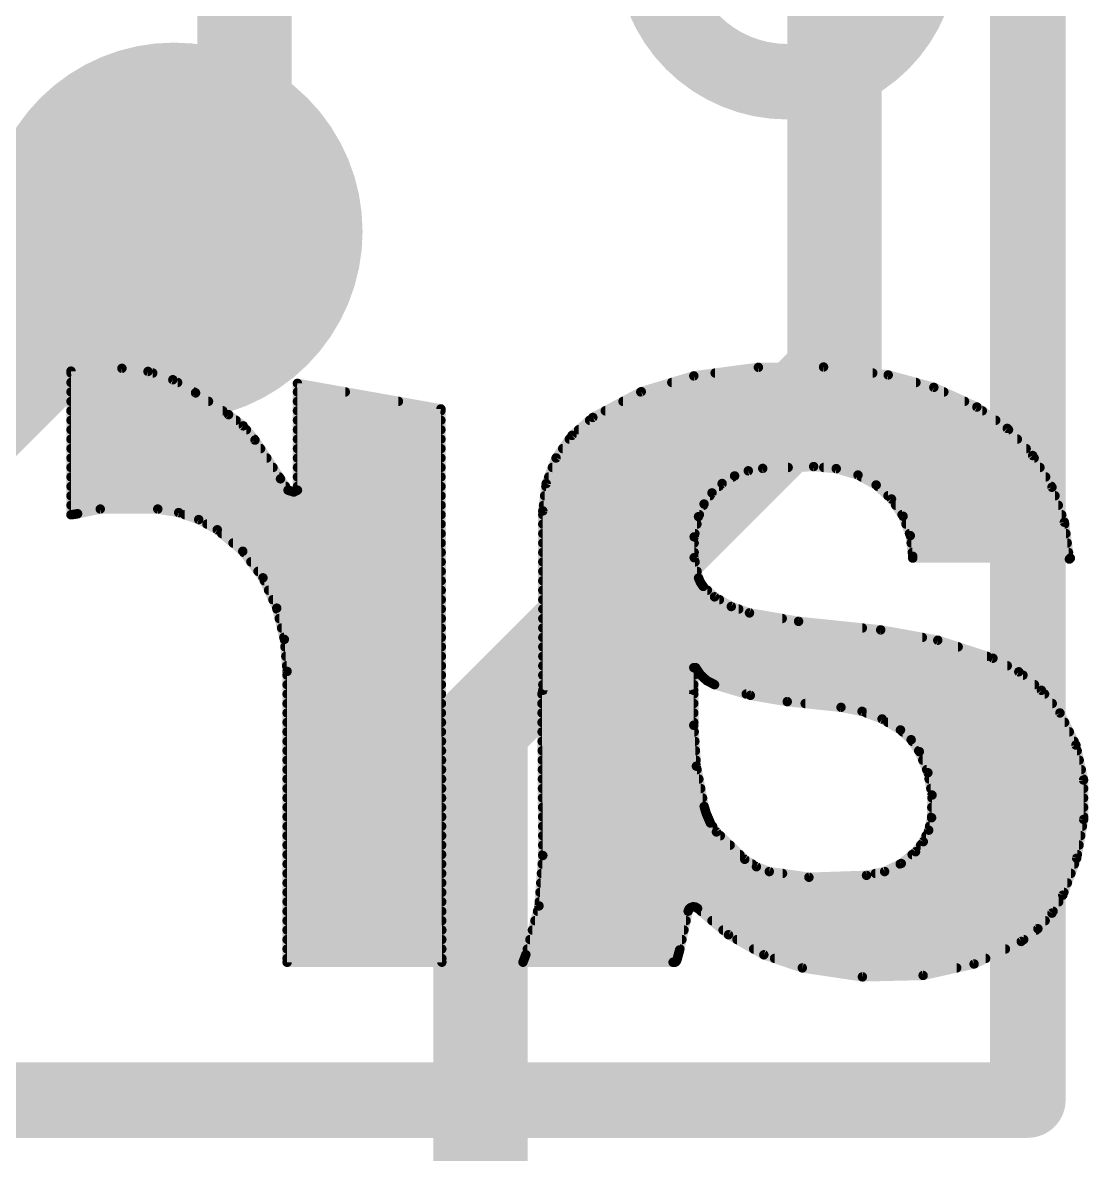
# Model space of a CAD drawing. Extents: x -33 to 74, y -11 to 28.
# Drawn here: x 20.675 to 23.544, y 11.868 to 14.913 of the extents above; entities that cross this region are included whole.
import ezdxf

# ---------------------------------------------------------------- set-up
doc = ezdxf.new("R2010")
doc.units = 0
for name, color, linetype in [('1', 12, 'CONTINUOUS'), ('16', 132, 'CONTINUOUS'), ('18', 110, 'CONTINUOUS'), ('21', 41, 'CONTINUOUS'), ('22', 40, 'CONTINUOUS')]:
    doc.layers.add(name, color=color, linetype=linetype)

# ---------------------------------------------------------------- blocks, each defined once
blk = doc.blocks.new('ROUNDV')
at = {"const_width": 0.5}
blk.add_lwpolyline([(0, -0.25, 1), (0, 0.25, 1), (0, -0.25)], format="xyb", dxfattribs=at)

msp = doc.modelspace()

# ---------------------------------------------------------------- linework, layer by layer
at = {"layer": '1', "const_width": 0.254}
for points in [[(22.86, 13.97), (22.86, 17.526)], [(21.2725, 16.6497), (21.2725, 14.5415)], [(21.2725, 14.5415), (21.082, 14.351)], [(21.9075, 13.0175), (22.86, 13.97)], [(21.9075, 11.2903), (21.9075, 13.0175)]]:
    msp.add_lwpolyline(points, dxfattribs=at)
at = {"layer": '1', "const_width": 0.127}
for points in [[(21.3174, 14.4966, 1), (21.2276, 14.5864)], [(21.209, 14.5415, 1), (21.336, 14.5415)], [(21.0371, 14.3959, 1), (21.1269, 14.3061)], [(22.9049, 13.9251, 1), (22.8151, 14.0149)], [(22.7965, 13.97, 1), (22.9235, 13.97)], [(21.971, 13.0175, 1), (21.844, 13.0175)], [(21.8626, 13.0624, 1), (21.9524, 12.9726)]]:
    msp.add_lwpolyline(points, format="xyb", dxfattribs=at)
at = {"layer": '16', "const_width": 0.254}
msp.add_lwpolyline([(20.32, 13.589), (21.082, 14.351)], dxfattribs=at)
at = {"layer": '16', "const_width": 0.127}
msp.add_lwpolyline([(21.1269, 14.3061, 1), (21.0371, 14.3959)], format="xyb", dxfattribs=at)
at = {"layer": '21', "const_width": 0.2032}
for points in [[(23.3807, 12.0142), (23.3807, 15.9258)], [(14.7193, 12.0142), (23.3807, 12.0142)]]:
    msp.add_lwpolyline(points, dxfattribs=at)
at = {"layer": '21'}
for points, const_width in [([(22.733, 14.7538, 1), (22.733, 15.4722, 1), (22.733, 14.7538)], 0.2032), ([(23.3807, 11.9634, 1), (23.3807, 12.065)], 0.1016), ([(23.3299, 12.0142, 1), (23.4315, 12.0142)], 0.1016)]:
    msp.add_lwpolyline(points, format="xyb", dxfattribs=dict(at, const_width=const_width))
at = {"layer": '22', "const_width": 0.0127}
for points in [[(20.8115, 13.9751, 1), (20.7987, 13.9751)], [(20.8047, 13.9814, 1), (20.8055, 13.9688)], [(20.8051, 13.9764, 1), (20.8051, 13.9637)], [(20.9431, 13.989, 1), (20.9415, 13.9764)], [(20.9427, 13.9764, 1), (20.9419, 13.989)], [(21.0144, 13.9803, 1), (21.0103, 13.9683)], [(21.0116, 13.968, 1), (21.0131, 13.9806)], [(21.0252, 13.9637, 1), (21.0252, 13.9764)], [(22.4807, 13.9687, 1), (22.4823, 13.9561)], [(22.4833, 13.9563, 1), (22.4797, 13.9685)], [(22.539, 13.9764, 1), (22.539, 13.9637)], [(22.6553, 13.9917, 1), (22.6554, 13.979)], [(22.6562, 13.9791, 1), (22.6545, 13.9917)], [(22.8315, 13.9925, 1), (22.83, 13.9799)], [(22.8308, 13.9799, 1), (22.8307, 13.9926)], [(22.9632, 13.9637, 1), (22.9632, 13.9764)], [(23.0065, 13.971, 1), (23.0031, 13.9588)], [(23.004, 13.9586, 1), (23.0056, 13.9712)], [(20.8051, 13.951, 1), (20.8051, 13.9383)], [(21.0825, 13.9575, 1), (21.0761, 13.9465)], [(21.0773, 13.946, 1), (21.0813, 13.958)], [(21.0921, 13.9383, 1), (21.0921, 13.951)], [(21.4211, 13.9421, 1), (21.4083, 13.9421)], [(21.4158, 13.9484, 1), (21.4136, 13.9358)], [(22.4223, 13.951, 1), (22.4223, 13.9383)], [(23.0794, 13.9383, 1), (23.0794, 13.951)], [(23.1303, 13.9373, 1), (23.125, 13.9257)], [(20.8051, 13.9255, 1), (20.8051, 13.9129)], [(21.1439, 13.922, 1), (21.1369, 13.9114)], [(21.1361, 13.9129, 1), (21.1361, 13.9255)], [(21.1372, 13.9112, 1), (21.1436, 13.9222)], [(21.4147, 13.9255, 1), (21.4147, 13.9129)], [(21.5436, 13.9129, 1), (21.5436, 13.9255)], [(22.3388, 13.9255, 1), (22.3388, 13.9129)], [(22.3383, 13.926, 1), (22.342, 13.9138)], [(22.3431, 13.9143, 1), (22.3371, 13.9255)], [(23.126, 13.9254, 1), (23.1293, 13.9376)], [(23.1546, 13.9129, 1), (23.1546, 13.9255)], [(20.8051, 13.9002, 1), (20.8051, 13.8875)], [(21.1752, 13.8875, 1), (21.1752, 13.9002)], [(21.4147, 13.9002, 1), (21.4147, 13.8875)], [(21.6865, 13.8875, 1), (21.6865, 13.9002)], [(21.8071, 13.8735, 1), (21.7945, 13.8735)], [(21.7997, 13.8672, 1), (21.8019, 13.8798)], [(22.291, 13.9002, 1), (22.291, 13.8875)], [(23.2102, 13.8875, 1), (23.2102, 13.9002)], [(23.2472, 13.8838, 1), (23.2398, 13.8734)], [(23.2409, 13.8728, 1), (23.2461, 13.8844)], [(20.8051, 13.8748, 1), (20.8051, 13.8621)], [(20.8051, 13.8493, 1), (20.8051, 13.8367)], [(21.2138, 13.8621, 1), (21.2138, 13.8748)], [(21.2332, 13.8632, 1), (21.2254, 13.8532)], [(21.2258, 13.8529, 1), (21.2328, 13.8635)], [(21.2492, 13.8367, 1), (21.2492, 13.8493)], [(21.4147, 13.8748, 1), (21.4147, 13.8621)], [(21.4147, 13.8493, 1), (21.4147, 13.8367)], [(21.8008, 13.8621, 1), (21.8008, 13.8748)], [(21.8009, 13.8367, 1), (21.8009, 13.8493)], [(22.201, 13.8493, 1), (22.201, 13.8367)], [(22.2068, 13.8562, 1), (22.2128, 13.845)], [(22.2139, 13.8458, 1), (22.2057, 13.8554)], [(22.2433, 13.8748, 1), (22.2433, 13.8621)], [(23.258, 13.8621, 1), (23.258, 13.8748)], [(23.2942, 13.8367, 1), (23.2942, 13.8493)], [(20.8051, 13.8239, 1), (20.8051, 13.8113)], [(21.2736, 13.832, 1), (21.2639, 13.824)], [(21.2649, 13.823, 1), (21.2726, 13.833)], [(21.2773, 13.8113, 1), (21.2773, 13.8239)], [(21.4147, 13.8239, 1), (21.4147, 13.8113)], [(21.8009, 13.8113, 1), (21.8009, 13.8239)], [(22.1714, 13.8239, 1), (22.1714, 13.8113)], [(23.3299, 13.8255, 1), (23.3206, 13.8168)], [(23.3216, 13.8159, 1), (23.3289, 13.8263)], [(23.3286, 13.8113, 1), (23.3286, 13.8239)], [(20.8051, 13.7986, 1), (20.8051, 13.7859)], [(21.3057, 13.7932, 1), (21.2951, 13.7862)], [(21.2955, 13.7857, 1), (21.3053, 13.7937)], [(21.2983, 13.7859, 1), (21.2983, 13.7986)], [(21.4147, 13.7986, 1), (21.4147, 13.7859)], [(21.8009, 13.7859, 1), (21.8009, 13.7986)], [(22.1465, 13.7986, 1), (22.1465, 13.7859)], [(22.1495, 13.8071, 1), (22.1578, 13.7975)], [(22.1588, 13.7986, 1), (22.1484, 13.806)], [(23.3524, 13.7859, 1), (23.3524, 13.7986)], [(20.8051, 13.7731, 1), (20.8051, 13.7605)], [(21.3155, 13.7605, 1), (21.3155, 13.7731)], [(21.4147, 13.7731, 1), (21.4147, 13.7605)], [(21.801, 13.7605, 1), (21.801, 13.7731)], [(22.1286, 13.7731, 1), (22.1286, 13.7605)], [(23.3762, 13.7605, 1), (23.3762, 13.7731)], [(20.8051, 13.7477, 1), (20.8051, 13.7351)], [(21.3322, 13.7351, 1), (21.3322, 13.7477)], [(21.4147, 13.7477, 1), (21.4147, 13.7351)], [(21.801, 13.7351, 1), (21.801, 13.7477)], [(22.1107, 13.7477, 1), (22.1107, 13.7351)], [(22.1057, 13.7455, 1), (22.1161, 13.7381)], [(22.1168, 13.7395, 1), (22.105, 13.7441)], [(22.8047, 13.7248, 1), (22.8035, 13.7122)], [(22.8043, 13.7122, 1), (22.8039, 13.7248)], [(23.399, 13.7515, 1), (23.3882, 13.7449)], [(23.389, 13.7438, 1), (23.3982, 13.7525)], [(23.3977, 13.7351, 1), (23.3977, 13.7477)], [(20.8051, 13.7224, 1), (20.8051, 13.7097)], [(20.8051, 13.6969, 1), (20.8051, 13.6843)], [(21.3489, 13.7097, 1), (21.3489, 13.7224)], [(21.3656, 13.6843, 1), (21.3656, 13.6969)], [(21.4147, 13.7224, 1), (21.4147, 13.7097)], [(21.4147, 13.6969, 1), (21.4147, 13.6843)], [(21.8011, 13.7097, 1), (21.8011, 13.7224)], [(21.8011, 13.6843, 1), (21.8011, 13.6969)], [(22.0911, 13.6969, 1), (22.0911, 13.6843)], [(22.1009, 13.7224, 1), (22.1009, 13.7097)], [(22.5891, 13.6993, 1), (22.5935, 13.6874)], [(22.5868, 13.6843, 1), (22.5868, 13.6969)], [(22.5946, 13.6879, 1), (22.588, 13.6988)], [(22.6271, 13.7134, 1), (22.6292, 13.7008)], [(22.6304, 13.7011, 1), (22.6259, 13.713)], [(22.6668, 13.7198, 1), (22.6672, 13.7072)], [(22.668, 13.7072, 1), (22.666, 13.7198)], [(22.7355, 13.7097, 1), (22.7355, 13.7224)], [(22.8315, 13.7224, 1), (22.8315, 13.7097)], [(22.8667, 13.719, 1), (22.8631, 13.7069)], [(22.8643, 13.7066, 1), (22.8655, 13.7193)], [(22.9266, 13.7013, 1), (22.9204, 13.6901)], [(22.9217, 13.6896, 1), (22.9253, 13.7018)], [(22.9328, 13.6969, 1), (22.9328, 13.6843)], [(23.4132, 13.7097, 1), (23.4132, 13.7224)], [(23.4286, 13.6843, 1), (23.4286, 13.6969)], [(20.8051, 13.6715, 1), (20.8051, 13.6589)], [(21.3743, 13.689, 1), (21.3637, 13.682)], [(21.3637, 13.682, 1), (21.3743, 13.689)], [(21.3825, 13.6589, 1), (21.3825, 13.6715)], [(21.4147, 13.6715, 1), (21.4147, 13.6589)], [(21.8012, 13.6589, 1), (21.8012, 13.6715)], [(22.0833, 13.6715, 1), (22.0833, 13.6589)], [(22.0905, 13.6719, 1), (22.0779, 13.6735)], [(22.0783, 13.675, 1), (22.0901, 13.6704)], [(22.5495, 13.6589, 1), (22.5495, 13.6715)], [(22.5544, 13.6782, 1), (22.561, 13.6674)], [(22.562, 13.6681, 1), (22.5534, 13.6775)], [(22.9767, 13.6735, 1), (22.9681, 13.6641)], [(22.9693, 13.6633, 1), (22.9755, 13.6744)], [(22.9764, 13.6715, 1), (22.9764, 13.6589)], [(23.4515, 13.6649, 1), (23.4396, 13.6607)], [(23.4401, 13.6595, 1), (23.451, 13.6661)], [(23.4441, 13.6589, 1), (23.4441, 13.6715)], [(20.8051, 13.6462, 1), (20.8051, 13.6335)], [(21.3913, 13.661, 1), (21.3873, 13.649)], [(21.384, 13.6515, 1), (21.3946, 13.6585)], [(21.4018, 13.6557, 1), (21.4074, 13.6443)], [(21.4026, 13.644, 1), (21.4066, 13.656)], [(21.4083, 13.655, 1), (21.4211, 13.655)], [(21.4175, 13.6493, 1), (21.4119, 13.6607)], [(21.8012, 13.6335, 1), (21.8012, 13.6462)], [(22.0801, 13.6462, 1), (22.0801, 13.6335)], [(22.5263, 13.6524, 1), (22.5349, 13.643)], [(22.525, 13.6335, 1), (22.525, 13.6462)], [(22.5358, 13.644, 1), (22.5255, 13.6514)], [(23.0042, 13.6462, 1), (23.0042, 13.6335)], [(23.0189, 13.6347, 1), (23.0083, 13.6276)], [(23.0093, 13.6265, 1), (23.0179, 13.6359)], [(23.4537, 13.6335, 1), (23.4537, 13.6462)], [(20.8051, 13.6207, 1), (20.8051, 13.6081)], [(20.8839, 13.6105, 1), (20.8839, 13.5979)], [(20.8852, 13.598, 1), (20.8826, 13.6104)], [(21.0399, 13.6105, 1), (21.0377, 13.5979)], [(21.0388, 13.5979, 1), (21.0388, 13.6105)], [(21.8013, 13.6081, 1), (21.8013, 13.6207)], [(22.0815, 13.5992, 1), (22.0688, 13.5992)], [(22.077, 13.6207, 1), (22.077, 13.6081)], [(22.504, 13.6213, 1), (22.5143, 13.614)], [(22.515, 13.6151, 1), (22.5034, 13.6202)], [(22.5077, 13.6081, 1), (22.5077, 13.6207)], [(23.0249, 13.6207, 1), (23.0249, 13.6081)], [(23.4627, 13.6081, 1), (23.4627, 13.6207)], [(20.7987, 13.589, 1), (20.8115, 13.589)], [(20.8051, 13.5953, 1), (20.8051, 13.5827)], [(20.8051, 13.5953, 1), (20.8051, 13.5827)], [(20.8067, 13.5953, 1), (20.8087, 13.5827)], [(20.8077, 13.5827, 1), (20.8077, 13.5953)], [(20.8077, 13.5827, 1), (20.8077, 13.5953)], [(20.8216, 13.5977, 1), (20.8242, 13.5853)], [(20.8239, 13.5852, 1), (20.8219, 13.5978)], [(21.0971, 13.6007, 1), (21.0929, 13.5887)], [(21.094, 13.5884, 1), (21.0961, 13.6009)], [(21.1113, 13.5953, 1), (21.1113, 13.5827)], [(21.1519, 13.5815, 1), (21.1458, 13.5704)], [(21.1468, 13.5699, 1), (21.151, 13.5819)], [(21.8013, 13.5827, 1), (21.8013, 13.5953)], [(22.0688, 13.6, 1), (22.0814, 13.5984)], [(22.0751, 13.5953, 1), (22.0751, 13.5827)], [(22.4884, 13.5865, 1), (22.5, 13.5813)], [(22.5004, 13.5826, 1), (22.488, 13.5852)], [(22.4965, 13.5827, 1), (22.4965, 13.5953)], [(23.042, 13.5953, 1), (23.042, 13.5827)], [(23.0507, 13.5871, 1), (23.0388, 13.5827)], [(23.0395, 13.5814, 1), (23.0501, 13.5885)], [(23.4718, 13.5827, 1), (23.4718, 13.5953)], [(23.4853, 13.5695, 1), (23.4727, 13.5678)], [(21.1712, 13.57, 1), (21.1712, 13.5573)], [(21.2029, 13.5533, 1), (21.1947, 13.5435)], [(21.1957, 13.5428, 1), (21.2019, 13.554)], [(21.2109, 13.5445, 1), (21.2109, 13.5319)], [(21.8013, 13.5573, 1), (21.8013, 13.57)], [(21.8014, 13.5319, 1), (21.8014, 13.5445)], [(22.0751, 13.57, 1), (22.0751, 13.5573)], [(22.0751, 13.5445, 1), (22.0751, 13.5319)], [(22.4844, 13.5319, 1), (22.4844, 13.5445)], [(22.4899, 13.5573, 1), (22.4899, 13.57)], [(23.0527, 13.57, 1), (23.0527, 13.5573)], [(23.0621, 13.5445, 1), (23.0621, 13.5319)], [(23.473, 13.5665, 1), (23.485, 13.5708)], [(23.4797, 13.5573, 1), (23.4797, 13.57)], [(23.4831, 13.5319, 1), (23.4831, 13.5445)], [(21.2412, 13.5191, 1), (21.2412, 13.5065)], [(21.8014, 13.5065, 1), (21.8014, 13.5191)], [(22.0751, 13.5191, 1), (22.0751, 13.5065)], [(22.4889, 13.5293, 1), (22.4762, 13.5293)], [(22.4763, 13.5306, 1), (22.4887, 13.528)], [(22.4825, 13.5065, 1), (22.4825, 13.5191)], [(23.0705, 13.5334, 1), (23.0579, 13.5319)], [(23.0583, 13.5304, 1), (23.0702, 13.5348)], [(23.0666, 13.5191, 1), (23.0666, 13.5065)], [(23.4866, 13.5065, 1), (23.4866, 13.5191)], [(21.2726, 13.4945, 1), (21.2624, 13.4868)], [(21.2634, 13.4858, 1), (21.2716, 13.4955)], [(21.27, 13.4938, 1), (21.27, 13.4811)], [(21.8015, 13.4811, 1), (21.8015, 13.4938)], [(22.0751, 13.4938, 1), (22.0751, 13.4811)], [(22.4825, 13.4811, 1), (22.4825, 13.4938)], [(23.0696, 13.4938, 1), (23.0696, 13.4811)], [(23.0772, 13.4772, 1), (23.0645, 13.4772)], [(23.4901, 13.4811, 1), (23.4901, 13.4938)], [(21.2893, 13.4684, 1), (21.2893, 13.4557)], [(21.8015, 13.4557, 1), (21.8015, 13.4684)], [(22.0751, 13.4684, 1), (22.0751, 13.4557)], [(22.4887, 13.4747, 1), (22.4763, 13.4721)], [(22.4762, 13.4734, 1), (22.4889, 13.4734)], [(22.485, 13.4557, 1), (22.485, 13.4684)], [(23.0708, 13.4786, 1), (23.0708, 13.4659)], [(23.0645, 13.4765, 1), (23.0771, 13.4779)], [(23.0645, 13.4722, 1), (23.0772, 13.4722)], [(23.4879, 13.474, 1), (23.4971, 13.4652)], [(23.4862, 13.4687, 1), (23.4988, 13.4705)], [(23.4996, 13.4678, 1), (23.4904, 13.4766)], [(23.495, 13.4659, 1), (23.495, 13.4786)], [(21.3085, 13.4429, 1), (21.3085, 13.4303)], [(21.3275, 13.4218, 1), (21.316, 13.4166)], [(21.3167, 13.4153, 1), (21.3268, 13.423)], [(21.8016, 13.4303, 1), (21.8016, 13.4429)], [(22.0751, 13.4429, 1), (22.0751, 13.4303)], [(22.5, 13.4213, 1), (22.4884, 13.4163)], [(22.4904, 13.4303, 1), (22.4904, 13.4429)], [(21.3254, 13.4176, 1), (21.3254, 13.4049)], [(21.3369, 13.3922, 1), (21.3369, 13.3795)], [(21.8016, 13.4049, 1), (21.8016, 13.4176)], [(21.8017, 13.3795, 1), (21.8017, 13.3922)], [(22.0751, 13.4176, 1), (22.0751, 13.4049)], [(22.0751, 13.3922, 1), (22.0751, 13.3795)], [(22.488, 13.4175, 1), (22.5004, 13.4201)], [(22.5047, 13.4104, 1), (22.4942, 13.4032)], [(22.4936, 13.4042, 1), (22.5053, 13.4093)], [(22.4975, 13.4049, 1), (22.4975, 13.4176)], [(22.5112, 13.4007, 1), (22.5026, 13.3913)], [(22.5017, 13.3924, 1), (22.5121, 13.3996)], [(22.518, 13.3795, 1), (22.518, 13.3922)], [(21.3485, 13.3667, 1), (21.3485, 13.3541)], [(21.8017, 13.3541, 1), (21.8017, 13.3667)], [(22.0751, 13.3667, 1), (22.0751, 13.3541)], [(22.5406, 13.3735, 1), (22.5342, 13.3625)], [(22.5331, 13.3633, 1), (22.5417, 13.3727)], [(22.5506, 13.3541, 1), (22.5506, 13.3667)], [(21.3651, 13.339, 1), (21.3527, 13.336)], [(21.3531, 13.3349, 1), (21.3647, 13.3401)], [(21.3595, 13.3414, 1), (21.3595, 13.3287)], [(21.8017, 13.3287, 1), (21.8017, 13.3414)], [(22.0751, 13.3414, 1), (22.0751, 13.3287)], [(22.5845, 13.348, 1), (22.5803, 13.3361)], [(22.5792, 13.3365, 1), (22.5856, 13.3476)], [(22.6024, 13.3287, 1), (22.6024, 13.3414)], [(22.6325, 13.3311, 1), (22.6303, 13.3185)], [(22.6293, 13.3188, 1), (22.6335, 13.3308)], [(21.3657, 13.316, 1), (21.3657, 13.3033)], [(21.8018, 13.3033, 1), (21.8018, 13.316)], [(22.0751, 13.316, 1), (22.0751, 13.3033)], [(22.7195, 13.3033, 1), (22.7195, 13.316)], [(22.7642, 13.3083, 1), (22.7628, 13.2957)], [(22.7624, 13.2957, 1), (22.7646, 13.3083)], [(21.3719, 13.2905, 1), (21.3719, 13.2779)], [(21.8018, 13.2779, 1), (21.8018, 13.2905)], [(22.0751, 13.2905, 1), (22.0751, 13.2779)], [(22.9353, 13.2779, 1), (22.9353, 13.2905)], [(22.9856, 13.2853, 1), (22.9834, 13.2729)], [(22.9838, 13.2728, 1), (22.9852, 13.2854)], [(21.3781, 13.2652, 1), (21.3781, 13.2525)], [(21.3857, 13.2541, 1), (21.373, 13.253)], [(21.3732, 13.252, 1), (21.3855, 13.255)], [(21.3811, 13.2398, 1), (21.3811, 13.2271)], [(21.8019, 13.2525, 1), (21.8019, 13.2652)], [(21.8019, 13.2271, 1), (21.8019, 13.2398)], [(22.0751, 13.2652, 1), (22.0751, 13.2525)], [(22.0751, 13.2398, 1), (22.0751, 13.2271)], [(23.0967, 13.2525, 1), (23.0967, 13.2652)], [(23.1402, 13.2573, 1), (23.1362, 13.2453)], [(23.1371, 13.2451, 1), (23.1393, 13.2576)], [(23.1931, 13.2271, 1), (23.1931, 13.2398)], [(21.3833, 13.2143, 1), (21.3833, 13.2017)], [(21.802, 13.2017, 1), (21.802, 13.2143)], [(22.0751, 13.2143, 1), (22.0751, 13.2017)], [(23.2711, 13.2017, 1), (23.2711, 13.2143)], [(23.2897, 13.2085, 1), (23.2837, 13.1973)], [(23.2847, 13.1969, 1), (23.2887, 13.2089)], [(21.3855, 13.189, 1), (21.3855, 13.1763)], [(21.802, 13.1763, 1), (21.802, 13.189)], [(22.0751, 13.189, 1), (22.0751, 13.1763)], [(22.4879, 13.1775, 1), (22.4751, 13.1775)], [(22.4815, 13.1838, 1), (22.4815, 13.1712)], [(22.4919, 13.181, 1), (22.4813, 13.174)], [(22.4866, 13.1712, 1), (22.4866, 13.1838)], [(23.3253, 13.1763, 1), (23.3253, 13.189)], [(21.3932, 13.1674, 1), (21.3804, 13.1674)], [(21.3868, 13.1636, 1), (21.3868, 13.1509)], [(21.3805, 13.1669, 1), (21.3931, 13.1679)], [(21.8021, 13.1509, 1), (21.8021, 13.1636)], [(22.0751, 13.1636, 1), (22.0751, 13.1509)], [(22.4815, 13.1509, 1), (22.4815, 13.1636)], [(22.5037, 13.1628, 1), (22.4952, 13.1533)], [(22.5004, 13.1636, 1), (22.5004, 13.1509)], [(22.4941, 13.1546, 1), (22.5047, 13.1616)], [(22.5196, 13.1481, 1), (22.5138, 13.1369)], [(22.5125, 13.1378, 1), (22.521, 13.1472)], [(23.3604, 13.1712, 1), (23.3523, 13.1614)], [(23.3534, 13.1607, 1), (23.3593, 13.1719)], [(23.3675, 13.1509, 1), (23.3675, 13.1636)], [(21.3868, 13.1381, 1), (21.3868, 13.1255)], [(21.8021, 13.1255, 1), (21.8021, 13.1381)], [(22.0751, 13.1381, 1), (22.0751, 13.1255)], [(22.0751, 13.1229, 1), (22.0751, 13.1103)], [(22.0688, 13.1166, 1), (22.0815, 13.1166)], [(22.4751, 13.1166, 1), (22.4879, 13.1166)], [(22.4815, 13.1255, 1), (22.4815, 13.1381)], [(22.4815, 13.1103, 1), (22.4815, 13.1229)], [(22.5392, 13.1379, 1), (22.5356, 13.1257)], [(22.5374, 13.1381, 1), (22.5374, 13.1255)], [(22.5345, 13.1262, 1), (22.5403, 13.1374)], [(23.3986, 13.1255, 1), (23.3986, 13.1381)], [(23.4222, 13.1206, 1), (23.4124, 13.1125)], [(23.4133, 13.1116, 1), (23.4213, 13.1215)], [(21.3868, 13.1128, 1), (21.3868, 13.1001)], [(21.3868, 13.0874, 1), (21.3868, 13.0747)], [(21.8021, 13.1001, 1), (21.8021, 13.1128)], [(21.8022, 13.0747, 1), (21.8022, 13.0874)], [(22.0789, 13.1064, 1), (22.0663, 13.1064)], [(22.0726, 13.1128, 1), (22.0726, 13.1001)], [(22.0727, 13.0874, 1), (22.0727, 13.0747)], [(22.4879, 13.1064, 1), (22.4751, 13.1064)], [(22.4815, 13.1001, 1), (22.4815, 13.1128)], [(22.4815, 13.0747, 1), (22.4815, 13.0874)], [(22.6226, 13.1128, 1), (22.6226, 13.1001)], [(22.6349, 13.1093, 1), (22.6328, 13.0968)], [(22.632, 13.097, 1), (22.6356, 13.1091)], [(22.7337, 13.0924, 1), (22.7323, 13.0798)], [(22.7319, 13.0798, 1), (22.7341, 13.0924)], [(22.7813, 13.0874, 1), (22.7813, 13.0747)], [(23.4256, 13.1001, 1), (23.4256, 13.1128)], [(23.4463, 13.0747, 1), (23.4463, 13.0874)], [(21.3868, 13.0619, 1), (21.3868, 13.0493)], [(21.8022, 13.0493, 1), (21.8022, 13.0619)], [(22.0729, 13.0619, 1), (22.0729, 13.0493)], [(22.4815, 13.0493, 1), (22.4815, 13.0619)], [(22.879, 13.077, 1), (22.8766, 13.0646)], [(22.8771, 13.0645, 1), (22.8785, 13.0771)], [(22.9367, 13.0659, 1), (22.9322, 13.054)], [(22.9332, 13.0537, 1), (22.9356, 13.0662)], [(22.9459, 13.0619, 1), (22.9459, 13.0493)], [(23.4728, 13.0584, 1), (23.4614, 13.0528)], [(23.4622, 13.0516, 1), (23.472, 13.0596)], [(23.4671, 13.0493, 1), (23.4671, 13.0619)], [(21.3868, 13.0366, 1), (21.3868, 13.0239)], [(21.8023, 13.0239, 1), (21.8023, 13.0366)], [(22.073, 13.0366, 1), (22.073, 13.0239)], [(22.4878, 13.023, 1), (22.4752, 13.0222)], [(22.4815, 13.0239, 1), (22.4815, 13.0366)], [(22.9916, 13.0449, 1), (22.985, 13.034)], [(22.986, 13.0335, 1), (22.9906, 13.0454)], [(23.0038, 13.0366, 1), (23.0038, 13.0239)], [(23.4797, 13.0239, 1), (23.4797, 13.0366)], [(21.3868, 13.0112, 1), (21.3868, 12.9985)], [(21.8023, 12.9985, 1), (21.8023, 13.0112)], [(22.0732, 13.0112, 1), (22.0732, 12.9985)], [(22.4751, 13.0226, 1), (22.4879, 13.0226)], [(22.4826, 12.9985, 1), (22.4826, 13.0112)], [(23.0421, 13.0146, 1), (23.0335, 13.0052)], [(23.0345, 13.0044, 1), (23.0411, 13.0154)], [(23.0434, 13.0112, 1), (23.0434, 12.9985)], [(23.4924, 12.9985, 1), (23.4924, 13.0112)], [(21.3868, 12.9857, 1), (21.3868, 12.9731)], [(21.8024, 12.9731, 1), (21.8024, 12.9857)], [(22.0733, 12.9857, 1), (22.0733, 12.9731)], [(22.4843, 12.9731, 1), (22.4843, 12.9857)], [(23.0718, 12.9872, 1), (23.0613, 12.98)], [(23.0623, 12.9789, 1), (23.0708, 12.9883)], [(23.0695, 12.9857, 1), (23.0695, 12.9731)], [(23.5162, 12.9707, 1), (23.5038, 12.968)], [(23.5043, 12.9665, 1), (23.5157, 12.9722)], [(23.505, 12.9731, 1), (23.505, 12.9857)], [(21.3868, 12.9604, 1), (21.3868, 12.9477)], [(21.3868, 12.935, 1), (21.3868, 12.9223)], [(21.8024, 12.9477, 1), (21.8024, 12.9604)], [(21.8025, 12.9223, 1), (21.8025, 12.935)], [(22.0735, 12.9604, 1), (22.0735, 12.9477)], [(22.0736, 12.935, 1), (22.0736, 12.9223)], [(22.4859, 12.9477, 1), (22.4859, 12.9604)], [(22.4875, 12.9223, 1), (22.4875, 12.935)], [(23.0869, 12.9604, 1), (23.0869, 12.9477)], [(23.0945, 12.9539, 1), (23.0827, 12.9491)], [(23.0834, 12.9479, 1), (23.0938, 12.9551)], [(23.0979, 12.935, 1), (23.0979, 12.9223)], [(23.5134, 12.9477, 1), (23.5134, 12.9604)], [(23.5189, 12.9223, 1), (23.5189, 12.935)], [(21.3868, 12.9095, 1), (21.3868, 12.8969)], [(21.8025, 12.8969, 1), (21.8025, 12.9095)], [(22.0738, 12.9095, 1), (22.0738, 12.8969)], [(22.4948, 12.9137, 1), (22.4823, 12.9112)], [(22.4822, 12.9121, 1), (22.4949, 12.9129)], [(22.4903, 12.8969, 1), (22.4903, 12.9095)], [(23.1082, 12.9095, 1), (23.1082, 12.8969)], [(23.5245, 12.8969, 1), (23.5245, 12.9095)], [(21.3868, 12.8841, 1), (21.3868, 12.8715)], [(21.8025, 12.8715, 1), (21.8025, 12.8841)], [(22.0739, 12.8841, 1), (22.0739, 12.8715)], [(22.4952, 12.8715, 1), (22.4952, 12.8841)], [(23.1178, 12.896, 1), (23.1053, 12.8937)], [(23.1057, 12.8925, 1), (23.1175, 12.8973)], [(23.1148, 12.8841, 1), (23.1148, 12.8715)], [(23.5369, 12.8753, 1), (23.5243, 12.8753)], [(23.5244, 12.8739, 1), (23.5368, 12.8767)], [(23.5301, 12.8715, 1), (23.5301, 12.8841)], [(21.3868, 12.8588, 1), (21.3868, 12.8461)], [(21.8026, 12.8461, 1), (21.8026, 12.8588)], [(22.0741, 12.8588, 1), (22.0741, 12.8461)], [(22.5002, 12.8461, 1), (22.5002, 12.8588)], [(23.1195, 12.8588, 1), (23.1195, 12.8461)], [(23.5307, 12.8461, 1), (23.5307, 12.8588)], [(21.3868, 12.8333, 1), (21.3868, 12.8207)], [(21.8026, 12.8207, 1), (21.8026, 12.8333)], [(22.0742, 12.8333, 1), (22.0742, 12.8207)], [(22.5051, 12.8207, 1), (22.5051, 12.8333)], [(23.1226, 12.8333, 1), (23.1226, 12.8207)], [(23.1291, 12.8347, 1), (23.1164, 12.8349)], [(23.1165, 12.8336, 1), (23.129, 12.836)], [(23.5307, 12.8207, 1), (23.5307, 12.8333)], [(21.3868, 12.7826, 1), (21.3868, 12.7699)], [(21.3868, 12.8079, 1), (21.3868, 12.7953)], [(21.8027, 12.7953, 1), (21.8027, 12.8079)], [(21.8027, 12.7699, 1), (21.8027, 12.7826)], [(22.0744, 12.8079, 1), (22.0744, 12.7953)], [(22.0745, 12.7826, 1), (22.0745, 12.7699)], [(22.5156, 12.8059, 1), (22.5034, 12.8023)], [(22.5033, 12.8029, 1), (22.5157, 12.8053)], [(22.5204, 12.7889, 1), (22.5088, 12.7839)], [(22.5085, 12.7846, 1), (22.5207, 12.7882)], [(22.5102, 12.7953, 1), (22.5102, 12.8079)], [(22.519, 12.7699, 1), (22.519, 12.7826)], [(23.1216, 12.7826, 1), (23.1216, 12.7699)], [(23.1221, 12.8079, 1), (23.1221, 12.7953)], [(23.5308, 12.7953, 1), (23.5308, 12.8079)], [(23.5308, 12.7699, 1), (23.5308, 12.7826)], [(21.3868, 12.7571, 1), (21.3868, 12.7445)], [(21.8028, 12.7445, 1), (21.8028, 12.7571)], [(22.0747, 12.7571, 1), (22.0747, 12.7445)], [(22.5313, 12.7632, 1), (22.5208, 12.756)], [(22.5202, 12.7571, 1), (22.5319, 12.7621)], [(22.5321, 12.7445, 1), (22.5321, 12.7571)], [(23.1163, 12.7571, 1), (23.1163, 12.7445)], [(23.1153, 12.7738, 1), (23.1279, 12.7736)], [(23.1278, 12.7723, 1), (23.1154, 12.7751)], [(23.5371, 12.7681, 1), (23.5246, 12.7703)], [(23.5245, 12.7692, 1), (23.5372, 12.7692)], [(23.5275, 12.7445, 1), (23.5275, 12.7571)], [(21.3868, 12.7317, 1), (21.3868, 12.7191)], [(21.8028, 12.7191, 1), (21.8028, 12.7317)], [(22.0748, 12.7317, 1), (22.0748, 12.7191)], [(22.5469, 12.7402, 1), (22.5381, 12.731)], [(22.5373, 12.732, 1), (22.5477, 12.7392)], [(22.553, 12.7191, 1), (22.553, 12.7317)], [(23.1068, 12.7317, 1), (23.1068, 12.7191)], [(23.1077, 12.7418, 1), (23.1201, 12.7389)], [(23.1196, 12.7376, 1), (23.1082, 12.743)], [(23.523, 12.7191, 1), (23.523, 12.7317)], [(21.3868, 12.7064, 1), (21.3868, 12.6937)], [(21.8028, 12.6937, 1), (21.8028, 12.7064)], [(22.0749, 12.7064, 1), (22.0749, 12.6937)], [(22.5793, 12.6937, 1), (22.5793, 12.7064)], [(23.0921, 12.7064, 1), (23.0921, 12.6937)], [(23.0935, 12.7121, 1), (23.105, 12.7066)], [(23.1043, 12.7055, 1), (23.0942, 12.7132)], [(23.5184, 12.6937, 1), (23.5184, 12.7064)], [(21.3868, 12.6809, 1), (21.3868, 12.6683)], [(21.8029, 12.6683, 1), (21.8029, 12.6809)], [(22.0751, 12.6809, 1), (22.0751, 12.6683)], [(22.0814, 12.6716, 1), (22.0688, 12.6726)], [(22.0688, 12.6721, 1), (22.0814, 12.6721)], [(22.6056, 12.6683, 1), (22.6056, 12.6809)], [(22.6221, 12.6673, 1), (22.6153, 12.6565)], [(22.6143, 12.6573, 1), (22.6231, 12.6665)], [(23.0692, 12.6809, 1), (23.0692, 12.6683)], [(23.0734, 12.6861, 1), (23.0834, 12.6783)], [(23.0824, 12.6773, 1), (23.0744, 12.6871)], [(23.5058, 12.6659, 1), (23.5183, 12.6636)], [(23.518, 12.6625, 1), (23.5061, 12.667)], [(23.5138, 12.6683, 1), (23.5138, 12.6809)], [(21.3868, 12.6302, 1), (21.3868, 12.6175)], [(21.3868, 12.6555, 1), (21.3868, 12.6429)], [(21.8029, 12.6429, 1), (21.8029, 12.6555)], [(21.803, 12.6175, 1), (21.803, 12.6302)], [(22.0714, 12.6302, 1), (22.0714, 12.6175)], [(22.0734, 12.6555, 1), (22.0734, 12.6429)], [(22.6388, 12.6429, 1), (22.6388, 12.6555)], [(22.6523, 12.648, 1), (22.6478, 12.6361)], [(22.6466, 12.6367, 1), (22.6534, 12.6474)], [(22.6856, 12.6352, 1), (22.6838, 12.6226)], [(22.6824, 12.623, 1), (22.687, 12.6348)], [(22.7203, 12.6175, 1), (22.7203, 12.6302)], [(22.9705, 12.6302, 1), (22.9705, 12.6175)], [(22.9923, 12.6347, 1), (22.9979, 12.6233)], [(22.9964, 12.6228, 1), (22.9938, 12.6352)], [(23.0371, 12.6555, 1), (23.0371, 12.6429)], [(23.0359, 12.6555, 1), (23.044, 12.6457)], [(23.0427, 12.6449, 1), (23.0372, 12.6563)], [(23.4966, 12.6175, 1), (23.4966, 12.6302)], [(23.5062, 12.6429, 1), (23.5062, 12.6555)], [(21.3868, 12.6047, 1), (21.3868, 12.5921)], [(21.803, 12.5921, 1), (21.803, 12.6047)], [(22.0695, 12.6047, 1), (22.0695, 12.5921)], [(22.7912, 12.6199, 1), (22.7916, 12.6073)], [(22.7905, 12.6073, 1), (22.7923, 12.6199)], [(22.9451, 12.6249, 1), (22.9477, 12.6125)], [(22.9466, 12.6124, 1), (22.9462, 12.625)], [(23.4871, 12.5921, 1), (23.4871, 12.6047)], [(21.3868, 12.5793, 1), (21.3868, 12.5667)], [(21.8031, 12.5667, 1), (21.8031, 12.5793)], [(22.0675, 12.5793, 1), (22.0675, 12.5667)], [(23.4801, 12.5621, 1), (23.4693, 12.5687)], [(23.4776, 12.5667, 1), (23.4776, 12.5793)], [(21.3868, 12.554, 1), (21.3868, 12.5413)], [(21.8031, 12.5413, 1), (21.8031, 12.554)], [(22.0709, 12.535, 1), (22.0586, 12.5383)], [(22.0656, 12.554, 1), (22.0656, 12.5413)], [(22.4719, 12.5385, 1), (22.4755, 12.5264)], [(22.4779, 12.5277, 1), (22.4695, 12.5372)], [(22.4808, 12.5406, 1), (22.479, 12.528)], [(22.4817, 12.5282, 1), (22.4781, 12.5404)], [(22.4898, 12.5387, 1), (22.4828, 12.5281)], [(22.4854, 12.5271, 1), (22.4872, 12.5396)], [(23.4639, 12.5413, 1), (23.4639, 12.554)], [(23.4688, 12.5676, 1), (23.4806, 12.5632)], [(21.3868, 12.5285, 1), (21.3868, 12.5159)], [(21.8032, 12.5159, 1), (21.8032, 12.5285)], [(22.0609, 12.5285, 1), (22.0609, 12.5159)], [(22.0584, 12.5371, 1), (22.0711, 12.5361)], [(22.4605, 12.5247, 1), (22.4721, 12.5197)], [(22.4725, 12.5208, 1), (22.4601, 12.5236)], [(22.4646, 12.5329, 1), (22.4731, 12.5234)], [(22.4747, 12.5256, 1), (22.463, 12.5307)], [(22.4663, 12.5159, 1), (22.4663, 12.5285)], [(22.4958, 12.5346, 1), (22.4876, 12.525)], [(22.4882, 12.5245, 1), (22.4952, 12.5351)], [(22.5006, 12.5285, 1), (22.5006, 12.5159)], [(23.4401, 12.5204, 1), (23.4509, 12.5138)], [(23.4502, 12.5129, 1), (23.4408, 12.5213)], [(23.4486, 12.5159, 1), (23.4486, 12.5285)], [(21.3868, 12.4778, 1), (21.3868, 12.4651)], [(21.3868, 12.5031, 1), (21.3868, 12.4905)], [(21.8032, 12.4905, 1), (21.8032, 12.5031)], [(21.8033, 12.4651, 1), (21.8033, 12.4778)], [(22.0472, 12.4778, 1), (22.0472, 12.4651)], [(22.054, 12.5031, 1), (22.054, 12.4905)], [(22.4551, 12.4651, 1), (22.4551, 12.4778)], [(22.4607, 12.4905, 1), (22.4607, 12.5031)], [(22.5305, 12.5031, 1), (22.5305, 12.4905)], [(22.5604, 12.4778, 1), (22.5604, 12.4651)], [(23.4031, 12.4794, 1), (23.4125, 12.4709)], [(23.4029, 12.4651, 1), (23.4029, 12.4778)], [(23.4116, 12.4701, 1), (23.4039, 12.4802)], [(23.4273, 12.4905, 1), (23.4273, 12.5031)], [(21.3868, 12.4523, 1), (21.3868, 12.4397)], [(21.8033, 12.4397, 1), (21.8033, 12.4523)], [(22.0403, 12.4523, 1), (22.0403, 12.4397)], [(22.4495, 12.4397, 1), (22.4495, 12.4523)], [(22.5781, 12.4645, 1), (22.5719, 12.4534)], [(22.5709, 12.4541, 1), (22.5791, 12.4638)], [(22.5979, 12.4523, 1), (22.5979, 12.4397)], [(23.3591, 12.446, 1), (23.3667, 12.4358)], [(23.3656, 12.4352, 1), (23.3602, 12.4466)], [(23.3696, 12.4397, 1), (23.3696, 12.4523)], [(21.3868, 12.4269, 1), (21.3868, 12.4143)], [(21.8033, 12.4143, 1), (21.8033, 12.4269)], [(22.0335, 12.4269, 1), (22.0335, 12.4143)], [(22.4372, 12.4195, 1), (22.4496, 12.4167)], [(22.4495, 12.4164, 1), (22.4373, 12.4198)], [(22.444, 12.4143, 1), (22.444, 12.4269)], [(22.6426, 12.4269, 1), (22.6426, 12.4143)], [(23.3204, 12.4143, 1), (23.3204, 12.4269)], [(21.3868, 12.4016, 1), (21.3868, 12.3889)], [(21.3868, 12.3913, 1), (21.3868, 12.3787)], [(21.8034, 12.3889, 1), (21.8034, 12.4016)], [(21.8034, 12.3787, 1), (21.8034, 12.3913)], [(22.0218, 12.3913, 1), (22.0218, 12.3787)], [(22.0158, 12.3872, 1), (22.0278, 12.3828)], [(22.0256, 12.4016, 1), (22.0256, 12.3889)], [(22.0233, 12.4071, 1), (22.0355, 12.4037)], [(22.0354, 12.4032, 1), (22.0234, 12.4076)], [(22.4262, 12.3913, 1), (22.4252, 12.3787)], [(22.427, 12.3903, 1), (22.4327, 12.379)], [(22.4257, 12.3787, 1), (22.4257, 12.3913)], [(22.4282, 12.3899, 1), (22.439, 12.3832)], [(22.4293, 12.3783, 1), (22.4304, 12.391)], [(22.4297, 12.3918, 1), (22.4419, 12.3884)], [(22.4412, 12.3868, 1), (22.4304, 12.3934)], [(22.4365, 12.3809, 1), (22.4307, 12.3922)], [(22.4372, 12.3889, 1), (22.4372, 12.4016)], [(22.6721, 12.411, 1), (22.668, 12.399)], [(22.6669, 12.3995, 1), (22.6732, 12.4105)], [(22.6989, 12.4016, 1), (22.6989, 12.3889)], [(23.2333, 12.3861, 1), (23.2387, 12.3746)], [(23.2374, 12.3741, 1), (23.2346, 12.3865)], [(23.2671, 12.3889, 1), (23.2671, 12.4016)], [(21.3804, 12.385, 1), (21.3932, 12.385)], [(21.7971, 12.385, 1), (21.8097, 12.385)], [(22.7736, 12.3762, 1), (22.7736, 12.3635)], [(22.7745, 12.3761, 1), (22.7727, 12.3635)], [(22.7716, 12.3638, 1), (22.7756, 12.3758)], [(23.0974, 12.3557, 1), (23.1002, 12.3433)], [(23.0989, 12.3432, 1), (23.0987, 12.3558)], [(23.1891, 12.3635, 1), (23.1891, 12.3762)], [(22.9352, 12.352, 1), (22.9355, 12.3393)], [(22.9344, 12.3394, 1), (22.9363, 12.352)]]:
    msp.add_lwpolyline(points, format="xyb", dxfattribs=at)
at = {"layer": '22', "const_width": 0.0254}
for points in [[(20.9423, 13.9827), (20.8051, 13.9751)], [(20.8051, 13.9751), (20.8051, 13.589)], [(20.8051, 13.97), (21.0252, 13.97)], [(21.0124, 13.9743), (20.9423, 13.9827)], [(21.0793, 13.952), (21.0124, 13.9743)], [(22.3401, 13.9199), (22.4815, 13.9624)], [(22.4815, 13.9624), (22.6554, 13.9854)], [(22.539, 13.97), (22.9632, 13.97)], [(22.6554, 13.9854), (22.8307, 13.9862)], [(22.8307, 13.9862), (23.0048, 13.9649)], [(23.0048, 13.9649), (23.1277, 13.9315)], [(20.8051, 13.9446), (21.0921, 13.9446)], [(21.1404, 13.9167), (21.0793, 13.952)], [(21.8008, 13.8735), (21.4147, 13.9421)], [(21.4147, 13.9421), (21.4147, 13.655)], [(22.4223, 13.9446), (23.0794, 13.9446)], [(23.1277, 13.9315), (23.2435, 13.8786)], [(20.8051, 13.9192), (21.1361, 13.9192)], [(21.2293, 13.8582), (21.1404, 13.9167)], [(21.4147, 13.9192), (21.5436, 13.9192)], [(22.2098, 13.8506), (22.3401, 13.9199)], [(22.3388, 13.9192), (23.1546, 13.9192)], [(20.8051, 13.8938), (21.1752, 13.8938)], [(21.4147, 13.8938), (21.6865, 13.8938)], [(21.8034, 12.385), (21.8008, 13.8735)], [(22.291, 13.8938), (23.2102, 13.8938)], [(23.2435, 13.8786), (23.3253, 13.8211)], [(20.8051, 13.8684), (21.2138, 13.8684)], [(20.8051, 13.843), (21.2492, 13.843)], [(21.2688, 13.828), (21.2293, 13.8582)], [(21.4147, 13.8684), (21.8008, 13.8684)], [(21.4147, 13.843), (21.8009, 13.843)], [(22.1536, 13.8023), (22.2098, 13.8506)], [(22.201, 13.843), (23.2942, 13.843)], [(22.2433, 13.8684), (23.258, 13.8684)], [(20.8051, 13.8176), (21.2773, 13.8176)], [(21.3004, 13.7897), (21.2688, 13.828)], [(21.4147, 13.8176), (21.8009, 13.8176)], [(22.1714, 13.8176), (23.3286, 13.8176)], [(23.3253, 13.8211), (23.3936, 13.7482)], [(20.8051, 13.7922), (21.2983, 13.7922)], [(21.369, 13.6855), (21.3004, 13.7897)], [(21.4147, 13.7922), (21.8009, 13.7922)], [(22.1109, 13.7418), (22.1536, 13.8023)], [(22.1465, 13.7922), (23.3524, 13.7922)], [(20.8051, 13.7668), (21.3155, 13.7668)], [(21.4147, 13.7668), (21.801, 13.7668)], [(22.1286, 13.7668), (23.3762, 13.7668)], [(20.8051, 13.7414), (21.3322, 13.7414)], [(21.4147, 13.7414), (21.801, 13.7414)], [(22.0842, 13.6727), (22.1109, 13.7418)], [(22.1107, 13.7414), (23.3977, 13.7414)], [(22.8041, 13.7185), (22.667, 13.7135)], [(22.8649, 13.713), (22.8041, 13.7185)], [(23.3936, 13.7482), (23.4456, 13.6628)], [(20.8051, 13.716), (21.3489, 13.716)], [(20.8051, 13.6906), (21.3656, 13.6906)], [(21.4147, 13.716), (21.8011, 13.716)], [(21.4147, 13.6906), (21.8011, 13.6906)], [(22.0911, 13.6906), (22.5868, 13.6906)], [(22.1009, 13.716), (22.7355, 13.716)], [(22.5913, 13.6934), (22.5577, 13.6728)], [(22.6282, 13.7071), (22.5913, 13.6934)], [(22.667, 13.7135), (22.6282, 13.7071)], [(22.8315, 13.716), (23.4132, 13.716)], [(22.9235, 13.6957), (22.8649, 13.713)], [(22.9724, 13.6688), (22.9235, 13.6957)], [(22.9328, 13.6906), (23.4286, 13.6906)], [(20.8051, 13.6652), (21.3825, 13.6652)], [(21.3893, 13.655), (21.369, 13.6855)], [(21.4147, 13.6652), (21.8012, 13.6652)], [(22.0751, 13.5992), (22.0842, 13.6727)], [(22.0833, 13.6652), (22.5495, 13.6652)], [(22.5577, 13.6728), (22.5306, 13.6477)], [(23.0136, 13.6312), (22.9724, 13.6688)], [(22.9764, 13.6652), (23.4441, 13.6652)], [(23.4456, 13.6628), (23.479, 13.5686)], [(20.8051, 13.6398), (21.8012, 13.6398)], [(21.4046, 13.65), (21.3893, 13.655)], [(21.4147, 13.655), (21.4046, 13.65)], [(22.0801, 13.6398), (22.525, 13.6398)], [(22.5306, 13.6477), (22.5092, 13.6177)], [(23.0042, 13.6398), (23.4537, 13.6398)], [(23.0448, 13.5849), (23.0136, 13.6312)], [(20.8051, 13.6144), (21.8013, 13.6144)], [(20.8229, 13.5915), (20.8839, 13.6042)], [(20.8839, 13.6042), (21.0388, 13.6042)], [(21.0388, 13.6042), (21.095, 13.5947)], [(22.0751, 13.1166), (22.0751, 13.5992)], [(22.077, 13.6144), (22.5077, 13.6144)], [(22.5092, 13.6177), (22.4942, 13.5839)], [(23.0249, 13.6144), (23.4627, 13.6144)], [(20.8051, 13.589), (20.8077, 13.589)], [(20.8051, 13.589), (20.8077, 13.589)], [(20.8077, 13.589), (20.8229, 13.5915)], [(21.095, 13.5947), (21.1489, 13.5759)], [(21.1113, 13.589), (21.8013, 13.589)], [(21.1489, 13.5759), (21.1988, 13.5484)], [(22.0751, 13.589), (22.4965, 13.589)], [(22.4942, 13.5839), (22.4825, 13.5293)], [(23.042, 13.589), (23.4718, 13.589)], [(23.0642, 13.5326), (23.0448, 13.5849)], [(23.479, 13.5686), (23.4925, 13.4696)], [(21.1712, 13.5636), (21.8013, 13.5636)], [(21.1988, 13.5484), (21.2675, 13.4907)], [(21.2109, 13.5382), (21.8014, 13.5382)], [(22.0751, 13.5636), (22.4899, 13.5636)], [(22.0751, 13.5382), (22.4844, 13.5382)], [(23.0527, 13.5636), (23.4797, 13.5636)], [(23.0621, 13.5382), (23.4831, 13.5382)], [(21.2412, 13.5128), (21.8014, 13.5128)], [(22.0751, 13.5128), (22.4825, 13.5128)], [(22.4825, 13.5293), (22.4825, 13.4734)], [(23.0708, 13.4772), (23.0642, 13.5326)], [(23.0666, 13.5128), (23.4866, 13.5128)], [(21.2675, 13.4907), (21.3218, 13.4192)], [(21.27, 13.4874), (21.8015, 13.4874)], [(22.0751, 13.4874), (22.4825, 13.4874)], [(23.0696, 13.4874), (23.4901, 13.4874)], [(23.0708, 13.4722), (23.0708, 13.4772)], [(21.2893, 13.462), (21.8015, 13.462)], [(22.0751, 13.462), (22.485, 13.462)], [(22.4825, 13.4734), (22.4942, 13.4188)], [(23.495, 13.4722), (23.0708, 13.4722)], [(23.4925, 13.4696), (23.495, 13.4722)], [(21.3085, 13.4366), (21.8016, 13.4366)], [(21.3218, 13.4192), (21.3589, 13.3375)], [(22.0751, 13.4366), (22.4904, 13.4366)], [(22.4942, 13.4188), (22.4995, 13.4068)], [(21.3254, 13.4112), (21.8016, 13.4112)], [(21.3369, 13.3858), (21.8017, 13.3858)], [(22.0751, 13.4112), (22.4975, 13.4112)], [(22.0751, 13.3858), (22.518, 13.3858)], [(22.4995, 13.4068), (22.5069, 13.396)], [(22.5069, 13.396), (22.5374, 13.368)], [(21.3485, 13.3604), (21.8017, 13.3604)], [(22.0751, 13.3604), (22.5506, 13.3604)], [(22.5374, 13.368), (22.5824, 13.3421)], [(21.3589, 13.3375), (21.3794, 13.2535)], [(21.3595, 13.335), (21.8017, 13.335)], [(22.0751, 13.335), (22.6024, 13.335)], [(22.5824, 13.3421), (22.6314, 13.3248)], [(22.6314, 13.3248), (22.7635, 13.302)], [(21.3657, 13.3096), (21.8018, 13.3096)], [(22.0751, 13.3096), (22.7195, 13.3096)], [(22.7635, 13.302), (22.9845, 13.2791)], [(21.3719, 13.2842), (21.8018, 13.2842)], [(22.0751, 13.2842), (22.9353, 13.2842)], [(22.9845, 13.2791), (23.1382, 13.2513)], [(21.3781, 13.2588), (21.8019, 13.2588)], [(21.3794, 13.2535), (21.3868, 13.1674)], [(21.3811, 13.2334), (21.8019, 13.2334)], [(22.0751, 13.2588), (23.0967, 13.2588)], [(22.0751, 13.2334), (23.1931, 13.2334)], [(23.1382, 13.2513), (23.2867, 13.2029)], [(21.3833, 13.208), (21.802, 13.208)], [(22.0751, 13.208), (23.2711, 13.208)], [(23.2867, 13.2029), (23.3564, 13.1663)], [(21.3855, 13.1826), (21.802, 13.1826)], [(22.0751, 13.1826), (23.3253, 13.1826)], [(22.4866, 13.1775), (22.4815, 13.1775)], [(22.4815, 13.1775), (22.4815, 13.1166)], [(22.4994, 13.1581), (22.4866, 13.1775)], [(21.3868, 13.1674), (21.3868, 12.385)], [(21.3868, 13.1572), (21.8021, 13.1572)], [(22.0751, 13.1572), (22.4815, 13.1572)], [(22.5167, 13.1425), (22.4994, 13.1581)], [(22.5004, 13.1572), (23.3675, 13.1572)], [(22.5374, 13.1318), (22.5167, 13.1425)], [(23.3564, 13.1663), (23.4173, 13.1165)], [(21.3868, 13.1318), (21.8021, 13.1318)], [(22.0751, 13.1318), (22.4815, 13.1318)], [(22.4815, 13.1166), (22.0751, 13.1166)], [(22.6338, 13.103), (22.5374, 13.1318)], [(22.5374, 13.1318), (23.3986, 13.1318)], [(23.4173, 13.1165), (23.4671, 13.0556)], [(21.3868, 13.1064), (21.8021, 13.1064)], [(21.3868, 13.081), (21.8022, 13.081)], [(22.0751, 12.6721), (22.0726, 13.1064)], [(22.0726, 13.1064), (22.4815, 13.1064)], [(22.0727, 13.081), (22.4815, 13.081)], [(22.4815, 13.1064), (22.4815, 13.0226)], [(22.6226, 13.1064), (23.4256, 13.1064)], [(22.733, 13.0861), (22.6338, 13.103)], [(22.8778, 13.0708), (22.733, 13.0861)], [(22.7813, 13.081), (23.4463, 13.081)], [(21.3868, 13.0556), (21.8022, 13.0556)], [(22.0729, 13.0556), (22.4815, 13.0556)], [(22.9344, 13.06), (22.8778, 13.0708)], [(22.9883, 13.0395), (22.9344, 13.06)], [(22.9459, 13.0556), (23.4671, 13.0556)], [(23.4671, 13.0556), (23.51, 12.9694)], [(21.3868, 13.0302), (21.8023, 13.0302)], [(22.073, 13.0302), (22.4815, 13.0302)], [(22.4815, 13.0226), (22.4885, 12.9125)], [(23.0378, 13.0099), (22.9883, 13.0395)], [(23.0038, 13.0302), (23.4797, 13.0302)], [(21.3868, 13.0048), (21.8023, 13.0048)], [(22.0732, 13.0048), (22.4826, 13.0048)], [(23.0666, 12.9836), (23.0378, 13.0099)], [(23.0434, 13.0048), (23.4924, 13.0048)], [(21.3868, 12.9794), (21.8024, 12.9794)], [(22.0733, 12.9794), (22.4843, 12.9794)], [(23.0886, 12.9515), (23.0666, 12.9836)], [(23.0695, 12.9794), (23.505, 12.9794)], [(23.51, 12.9694), (23.5306, 12.8753)], [(21.3868, 12.954), (21.8024, 12.954)], [(21.3868, 12.9286), (21.8025, 12.9286)], [(22.0735, 12.954), (22.4859, 12.954)], [(22.0736, 12.9286), (22.4875, 12.9286)], [(23.0869, 12.954), (23.5134, 12.954)], [(23.1116, 12.8949), (23.0886, 12.9515)], [(23.0979, 12.9286), (23.5189, 12.9286)], [(21.3868, 12.9032), (21.8025, 12.9032)], [(22.0738, 12.9032), (22.4903, 12.9032)], [(22.4885, 12.9125), (22.5095, 12.8041)], [(23.1082, 12.9032), (23.5245, 12.9032)], [(21.3868, 12.8778), (21.8025, 12.8778)], [(22.0739, 12.8778), (22.4952, 12.8778)], [(23.1227, 12.8348), (23.1116, 12.8949)], [(23.1148, 12.8778), (23.5301, 12.8778)], [(23.5306, 12.8753), (23.5309, 12.7692)], [(21.3868, 12.8524), (21.8026, 12.8524)], [(22.0741, 12.8524), (22.5002, 12.8524)], [(23.1195, 12.8524), (23.5307, 12.8524)], [(21.3868, 12.827), (21.8026, 12.827)], [(22.0742, 12.827), (22.5051, 12.827)], [(23.1216, 12.7737), (23.1227, 12.8348)], [(23.1226, 12.827), (23.5307, 12.827)], [(21.3868, 12.8016), (21.8027, 12.8016)], [(21.3868, 12.7762), (21.8027, 12.7762)], [(22.0744, 12.8016), (22.5102, 12.8016)], [(22.0745, 12.7762), (22.519, 12.7762)], [(22.5095, 12.8041), (22.5146, 12.7864)], [(22.5146, 12.7864), (22.5261, 12.7596)], [(23.1216, 12.7762), (23.5308, 12.7762)], [(23.1221, 12.8016), (23.5308, 12.8016)], [(21.3868, 12.7508), (21.8028, 12.7508)], [(22.0747, 12.7508), (22.5321, 12.7508)], [(22.5261, 12.7596), (22.5425, 12.7356)], [(23.1139, 12.7403), (23.1216, 12.7737)], [(23.1163, 12.7508), (23.5275, 12.7508)], [(23.5309, 12.7692), (23.512, 12.6647)], [(21.3868, 12.7254), (21.8028, 12.7254)], [(22.0748, 12.7254), (22.553, 12.7254)], [(22.5425, 12.7356), (22.6187, 12.6619)], [(23.0993, 12.7094), (23.1139, 12.7403)], [(23.1068, 12.7254), (23.523, 12.7254)], [(21.3868, 12.7), (21.8028, 12.7)], [(22.0749, 12.7), (22.5793, 12.7)], [(23.0784, 12.6822), (23.0993, 12.7094)], [(23.0921, 12.7), (23.5184, 12.7)], [(21.3868, 12.6746), (21.8029, 12.6746)], [(22.0648, 12.5366), (22.0751, 12.6721)], [(22.0751, 12.6746), (22.6056, 12.6746)], [(22.6187, 12.6619), (22.65, 12.6421)], [(23.04, 12.6506), (23.0784, 12.6822)], [(23.0692, 12.6746), (23.5138, 12.6746)], [(23.512, 12.6647), (23.4747, 12.5654)], [(21.3868, 12.6492), (21.8029, 12.6492)], [(21.3868, 12.6238), (21.803, 12.6238)], [(22.0714, 12.6238), (22.7203, 12.6238)], [(22.0734, 12.6492), (22.6388, 12.6492)], [(22.65, 12.6421), (22.6847, 12.6289)], [(22.6847, 12.6289), (22.7914, 12.6136)], [(22.9464, 12.6187), (22.9951, 12.629)], [(22.9705, 12.6238), (23.4966, 12.6238)], [(22.9951, 12.629), (23.04, 12.6506)], [(23.0371, 12.6492), (23.5062, 12.6492)], [(21.3868, 12.5984), (21.803, 12.5984)], [(22.0695, 12.5984), (23.4871, 12.5984)], [(22.7914, 12.6136), (22.9464, 12.6187)], [(21.3868, 12.573), (21.8031, 12.573)], [(22.0675, 12.573), (23.4776, 12.573)], [(23.4747, 12.5654), (23.4455, 12.5171)], [(21.3868, 12.5476), (21.8031, 12.5476)], [(22.0294, 12.4054), (22.0648, 12.5366)], [(22.0656, 12.5476), (23.4639, 12.5476)], [(22.4737, 12.5324), (22.4689, 12.5281)], [(22.4799, 12.5343), (22.4737, 12.5324)], [(22.4863, 12.5334), (22.4799, 12.5343)], [(22.4917, 12.5298), (22.4863, 12.5334)], [(21.3868, 12.5222), (21.8032, 12.5222)], [(22.0609, 12.5222), (22.4663, 12.5222)], [(22.4663, 12.5222), (22.4434, 12.4181)], [(22.4689, 12.5281), (22.4663, 12.5222)], [(22.575, 12.459), (22.4917, 12.5298)], [(22.5006, 12.5222), (23.4486, 12.5222)], [(23.4455, 12.5171), (23.4078, 12.4751)], [(21.3868, 12.4968), (21.8032, 12.4968)], [(21.3868, 12.4714), (21.8033, 12.4714)], [(22.0472, 12.4714), (22.4551, 12.4714)], [(22.054, 12.4968), (22.4607, 12.4968)], [(22.5305, 12.4968), (23.4273, 12.4968)], [(22.5604, 12.4714), (23.4029, 12.4714)], [(23.4078, 12.4751), (23.3629, 12.4409)], [(21.3868, 12.446), (21.8033, 12.446)], [(22.0403, 12.446), (22.4495, 12.446)], [(22.6701, 12.405), (22.575, 12.459)], [(22.5979, 12.446), (23.3696, 12.446)], [(23.3629, 12.4409), (23.236, 12.3803)], [(21.3868, 12.4206), (21.8033, 12.4206)], [(22.0335, 12.4206), (22.444, 12.4206)], [(22.4434, 12.4181), (22.4358, 12.3901)], [(22.6426, 12.4206), (23.3204, 12.4206)], [(21.3868, 12.3952), (21.8034, 12.3952)], [(21.3868, 12.385), (21.8034, 12.385)], [(22.0218, 12.385), (22.0294, 12.4054)], [(22.4257, 12.385), (22.0218, 12.385)], [(22.0256, 12.3952), (22.4372, 12.3952)], [(22.4299, 12.3847), (22.4257, 12.385)], [(22.4336, 12.3865), (22.4299, 12.3847)], [(22.4358, 12.3901), (22.4336, 12.3865)], [(22.7736, 12.3698), (22.6701, 12.405)], [(22.6989, 12.3952), (23.2671, 12.3952)], [(23.236, 12.3803), (23.0988, 12.3495)], [(22.9353, 12.3457), (22.7736, 12.3698)], [(22.7736, 12.3698), (23.1891, 12.3698)], [(23.0988, 12.3495), (22.9353, 12.3457)]]:
    msp.add_lwpolyline(points, dxfattribs=at)

# ---------------------------------------------------------------- block references
at = {"layer": '18', "xscale": 1.016, "yscale": 1.016}
msp.add_blockref('ROUNDV', (21.082, 14.351), dxfattribs=at)
msp.add_blockref('ROUNDV', (21.082, 14.351), dxfattribs=at)

doc.saveas('drawing.dxf')
